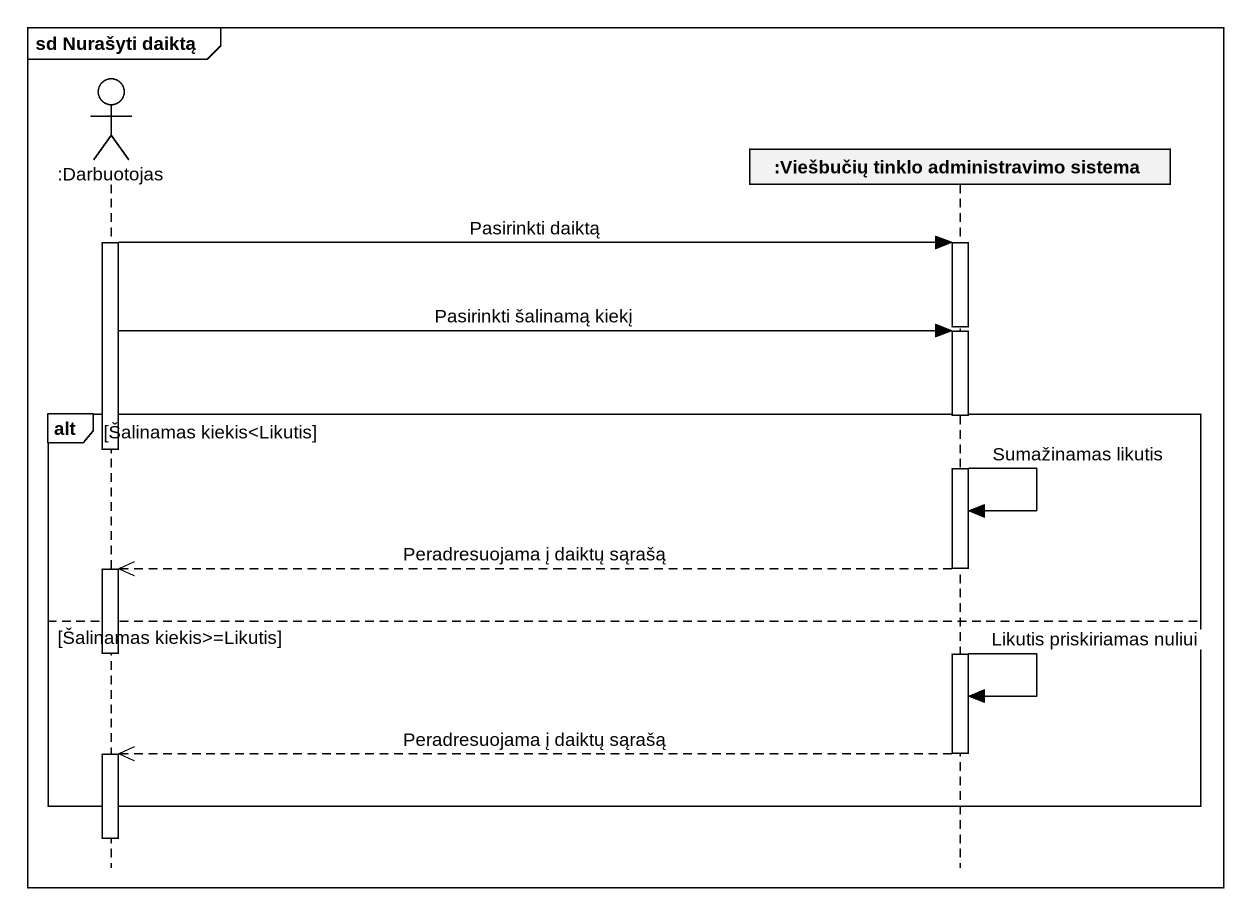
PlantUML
@startuml
mainframe sd Nurašyti daiktą
hide footbox
actor ":Darbuotojas" as Darbuotojas
participant ":Viešbučių tinklo administravimo sistema" as Viešbučių_tinklo

activate Darbuotojas
Darbuotojas -> Viešbučių_tinklo : Pasirinkti daiktą
activate Viešbučių_tinklo
deactivate Viešbučių_tinklo
Darbuotojas -> Viešbučių_tinklo : Pasirinkti šalinamą kiekį
activate Viešbučių_tinklo
alt Šalinamas kiekis<Likutis
  deactivate Darbuotojas
  Viešbučių_tinklo -> Viešbučių_tinklo : Sumažinamas likutis
  Viešbučių_tinklo -->> Darbuotojas : Peradresuojama į daiktų sąrašą
  activate Darbuotojas
else Šalinamas kiekis>=Likutis
  deactivate Darbuotojas
  Viešbučių_tinklo -> Viešbučių_tinklo : Likutis priskiriamas nuliui
  Viešbučių_tinklo -->> Darbuotojas : Peradresuojama į daiktų sąrašą
  deactivate Viešbučių_tinklo
  activate Darbuotojas
end
deactivate Darbuotojas
@enduml
